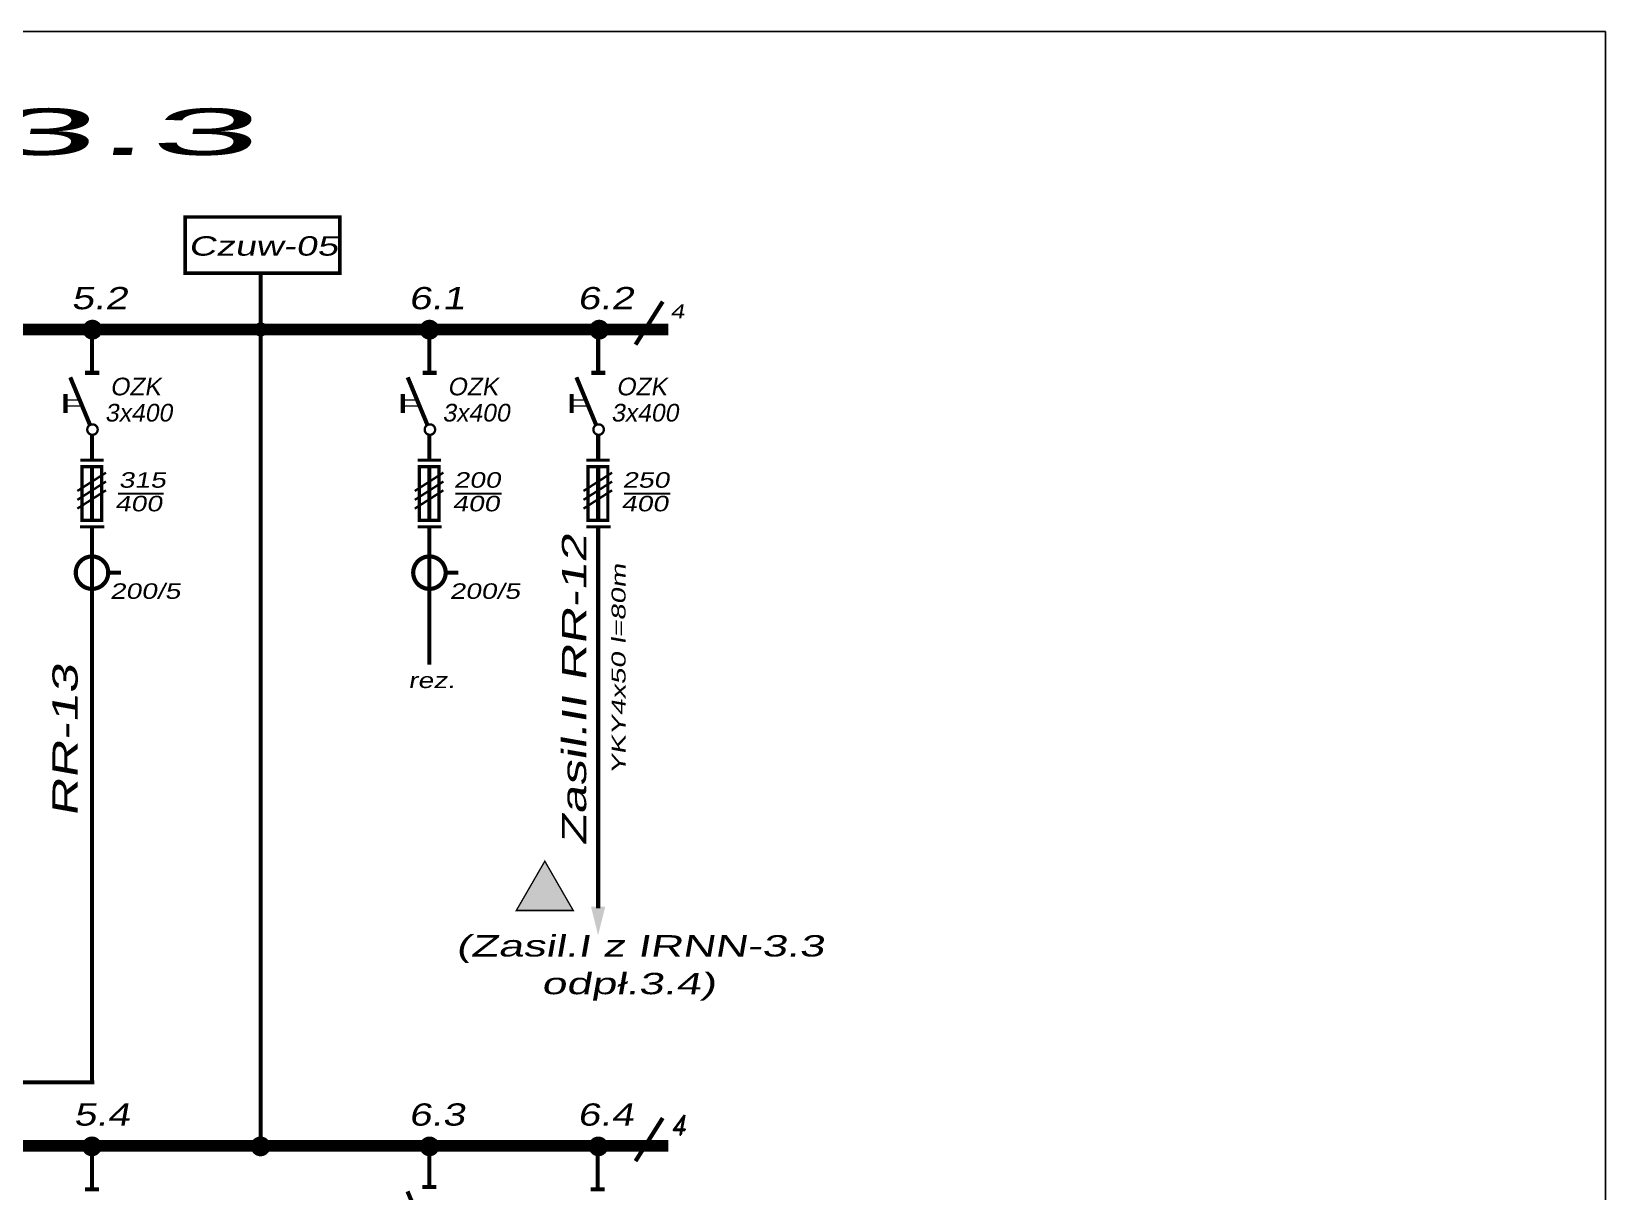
# Model space of a CAD drawing. Header units: millimetres. Extents: x 649 to 1239, y -5 to 425.
# Drawn here: x 1035.8 to 1239, y 270.2 to 420 of the extents above; entities that cross this region are included whole.
import ezdxf

# ---------------------------------------------------------------- set-up
doc = ezdxf.new("R2010")
doc.units = ezdxf.units.MM
doc.layers.add('Ideowy', color=7, linetype='Continuous')
doc.layers.add('napięcie zwrotne', color=2, linetype='Continuous')
doc.styles.add('ROMAND', font='romand', dxfattribs={"width": 0.8, "oblique": 10, "height": 3.6})
doc.styles.add('styl1', font='arial.ttf', dxfattribs={"width": 0.8, "oblique": 10, "height": 2.8})

msp = doc.modelspace()

# ---------------------------------------------------------------- linework, layer by layer
for p, q in [((1239.03, 420), (649.03, 420)), ((1239.03, 0), (1239.03, 420))]:
    msp.add_line(p, q)
for points, const_width in [([(1055.67, 388.78), (1075.64, 388.78), (1075.64, 396.04), (1055.67, 396.04)], 0.45), ([(1056.35, 388.78), (1056.35, 388.78), (1056.35, 388.78), (1056.35, 388.78)], 0.54)]:
    msp.add_lwpolyline(points, close=True, dxfattribs=dict(const_width=const_width))
for points, const_width in [([(1065.42, 381.52), (1065.42, 388.78)], 0.54), ([(1117.32, 385.12), (1113.81, 379.56)], 0.54), ([(865.77, 381.52), (1118.06, 381.52)], 1.5), ([(1043.64, 381.25), (1043.64, 375.91)], 0.54), ([(1065.42, 381.52), (1065.42, 378.38)], 0.54), ([(1087.2, 381.6), (1087.2, 375.91)], 0.54), ([(1108.98, 381.53), (1108.98, 375.91)], 0.54), ([(1065.42, 378.38), (1065.42, 275.49)], 0.54), ([(1044.57, 375.91), (1042.76, 375.91)], 0.54), ([(1088.13, 375.91), (1086.32, 375.91)], 0.54), ([(1109.91, 375.91), (1108.1, 375.91)], 0.54), ([(1043.41, 369.13), (1040.84, 375.34)], 0.54), ([(1086.97, 369.13), (1084.4, 375.34)], 0.54), ([(1108.75, 369.13), (1106.18, 375.34)], 0.54), ([(1040.22, 373.18), (1040.22, 370.74)], 0.54), ([(1042.12, 372.4), (1040.22, 372.4)], 0.18), ([(1083.78, 373.18), (1083.78, 370.74)], 0.54), ([(1085.68, 372.4), (1083.78, 372.4)], 0.18), ([(1105.56, 373.18), (1105.56, 370.74)], 0.54), ([(1107.46, 372.4), (1105.56, 372.4)], 0.18), ([(1042.44, 371.62), (1040.22, 371.62)], 0.18), ([(1086, 371.62), (1083.78, 371.62)], 0.18), ([(1107.78, 371.62), (1105.56, 371.62)], 0.18), ([(1043.64, 367.91), (1043.64, 364.64)], 0.54), ([(1087.2, 367.91), (1087.2, 364.64)], 0.54), ([(1087.2, 367.91), (1087.2, 364.64)], 0.54), ([(1108.98, 367.91), (1108.98, 364.64)], 0.54), ([(1108.98, 367.91), (1108.98, 364.64)], 0.54), ([(1042.13, 364.64), (1045.13, 364.64)], 0.42), ([(1043.64, 364.79), (1043.64, 364.64)], 0.54), ([(1043.64, 363.81), (1043.64, 356.87)], 0.54), ([(1085.69, 364.64), (1088.69, 364.64)], 0.42), ([(1087.2, 364.79), (1087.2, 364.64)], 0.54), ([(1087.2, 363.81), (1087.2, 356.87)], 0.54), ([(1107.47, 364.64), (1110.47, 364.64)], 0.42), ([(1108.98, 364.79), (1108.98, 364.64)], 0.54), ([(1108.98, 363.81), (1108.98, 356.87)], 0.54), ([(1041.75, 360.66), (1045.45, 363.03)], 0.3), ([(1041.75, 359.51), (1045.45, 361.88)], 0.3), ([(1085.31, 360.66), (1089.01, 363.03)], 0.3), ([(1085.31, 359.51), (1089.01, 361.88)], 0.3), ([(1107.09, 360.66), (1110.79, 363.03)], 0.3), ([(1107.09, 359.51), (1110.79, 361.88)], 0.3), ([(1041.75, 358.38), (1045.45, 360.75)], 0.3), ([(1046.99, 360.31), (1052.88, 360.31)], 0.25), ([(1085.31, 358.38), (1089.01, 360.75)], 0.3), ([(1090.55, 360.31), (1096.53, 360.31)], 0.24), ([(1107.09, 358.38), (1110.79, 360.75)], 0.3), ([(1112.33, 360.31), (1118.32, 360.31)], 0.24), ([(1042.11, 356.03), (1045.24, 356.03)], 0.42), ([(1043.64, 356.03), (1043.64, 284.02)], 0.54), ([(1085.67, 356.03), (1088.8, 356.03)], 0.42), ([(1087.2, 356.03), (1087.2, 338.23)], 0.54), ([(1107.45, 356.03), (1110.58, 356.03)], 0.42), ([(1108.98, 356.03), (1108.98, 306.76)], 0.54), ([(1045.74, 350.11), (1047.37, 350.11)], 0.54), ([(1045.74, 350.11), (1047.37, 350.11)], 0.3), ([(1089.3, 350.11), (1090.93, 350.11)], 0.54), ([(1089.3, 350.11), (1090.93, 350.11)], 0.54), ([(1117.32, 279.69), (1113.81, 274.12)], 0.54), ([(927.48, 276.08), (1118.06, 276.08)], 1.5), ([(1087.2, 276.08), (1087.2, 270.77)], 0.54), ([(1043.64, 275.79), (1043.64, 270.47)], 0.54), ([(1108.93, 275.79), (1108.93, 270.47)], 0.54), ([(1044.55, 270.47), (1042.74, 270.47)], 0.54), ([(1086.95, 263.99), (1084.38, 270.21)], 0.54), ([(1088.11, 270.77), (1086.3, 270.77)], 0.54), ([(1109.83, 270.47), (1108.02, 270.47)], 0.54)]:
    msp.add_lwpolyline(points, dxfattribs=dict(const_width=const_width))
for points, const_width in [([(1043.03, 368.59, 1), (1044.38, 368.59, 1)], 0.3), ([(1086.59, 368.59, 1), (1087.94, 368.59, 1)], 0.3), ([(1108.37, 368.59, 1), (1109.72, 368.59, 1)], 0.3), ([(1041.55, 350.11, 1), (1045.74, 350.11, 1)], 0.54), ([(1041.55, 350.11, 1), (1045.74, 350.11, 1)], 0.3), ([(1085.11, 350.11, 1), (1089.3, 350.11, 1)], 0.54), ([(1085.11, 350.11, 1), (1089.3, 350.11, 1)], 0.54)]:
    msp.add_lwpolyline(points, format="xyb", close=True, dxfattribs=dict(const_width=const_width))
at = {"color": 7, "const_width": 0.18}
msp.add_lwpolyline([(1098.42, 306.48), (1105.77, 306.48), (1102.1, 312.85)], close=True, dxfattribs=at)
at = {"color": 7, "const_width": 0.54}
msp.add_lwpolyline([(1043.94, 284.29), (900.25, 284.29)], dxfattribs=at)
msp.add_solid([(1108.98, 303.28), (1108.06, 306.97), (1109.9, 306.97)])
at = {"layer": 'Ideowy', "color": 7, "lineweight": 25, "const_width": 1.15}
for points in [[(1042.99, 381.49, 1), (1044.4, 381.49, 1)], [(1086.5, 381.49, 1), (1087.91, 381.49, 1)], [(1108.42, 381.49, 1), (1109.83, 381.49, 1)], [(1042.93, 276.02, 1), (1044.34, 276.02, 1)], [(1064.7, 276.02, 1), (1066.11, 276.02, 1)], [(1086.51, 276.02, 1), (1087.91, 276.02, 1)], [(1108.31, 276.02, 1), (1109.71, 276.02, 1)]]:
    msp.add_lwpolyline(points, format="xyb", close=True, dxfattribs=at)
at = {"layer": 'napięcie zwrotne', "color": 7, "const_width": 0.911}
msp.add_lwpolyline([(1064.97, 381.52, 1), (1065.88, 381.52, 1)], format="xyb", close=True, dxfattribs=at)
at = {"layer": 'napięcie zwrotne', "color": 7, "const_width": 0.42}
for points in [[(1042.34, 363.81), (1044.89, 363.81), (1044.89, 356.87), (1042.34, 356.87)], [(1085.9, 363.81), (1088.45, 363.81), (1088.45, 356.87), (1085.9, 356.87)], [(1107.68, 363.81), (1110.23, 363.81), (1110.23, 356.87), (1107.68, 356.87)]]:
    msp.add_lwpolyline(points, close=True, dxfattribs=at)
at = {"layer": 'napięcie zwrotne', "color": 2}
msp.add_solid([(1098.42, 306.48), (1105.77, 306.48), (1102.1, 312.85)], dxfattribs=at)

# ---------------------------------------------------------------- texts
at = {"color": 0, "oblique": 10}
for s, height, style, width, p in [('IIRNN-3.3', 6, 'styl1', 3, (953.24, 404.05)), ('Czuw-05', 2.5, 'styl1', 1.4, (1056.1, 391.05)), ('5.2', 2.872, 'styl1', 1.3, (1040.96, 384.13)), ('6.1', 2.872, 'styl1', 1.3, (1084.52, 384.13)), ('6.2', 2.872, 'styl1', 1.3, (1106.3, 384.13)), ('4', 1.8, 'styl1', 1.3, (1118.3, 382.95)), ('(Zasil.I z IRNN-3.3', 2.7588, 'styl1', 1.5, (1090.6, 300.54)), ('odpł.3.4)', 2.759, 'styl1', 1.5, (1101.64, 295.67)), ('5.4', 2.872, 'styl1', 1.3, (1041.26, 278.7)), ('6.3', 2.872, 'styl1', 1.3, (1084.52, 278.7)), ('6.4', 2.872, 'styl1', 1.3, (1106.3, 278.7)), ('4', 2.54, 'ROMAND', 0.9, (1118.3, 277.52))]:
    msp.add_text(s, height=height, dxfattribs=dict(at, style=style, width=width)).set_placement(p)
at = {"color": 7, "style": 'styl1', "oblique": 10}
for s, p in [('OZK', (1045.97, 373.01)), ('OZK', (1089.53, 373.01)), ('OZK', (1111.31, 373.01)), ('3x400', (1045.31, 369.63)), ('3x400', (1088.87, 369.63)), ('3x400', (1110.65, 369.63))]:
    msp.add_text(s, height=2.28, dxfattribs=at).set_placement(p)
at = {"color": 7, "style": 'styl1', "oblique": 10, "width": 1.3}
for s, p in [('315', (1047.1, 361.08)), ('200', (1090.33, 361.08)), ('250', (1112.11, 361.08)), ('400', (1046.62, 358.03)), ('400', (1090.18, 358.03)), ('400', (1111.96, 358.03)), ('200/5', (1045.96, 346.73)), ('200/5', (1089.81, 346.73)), ('rez.', (1084.46, 335.21))]:
    msp.add_text(s, height=2, dxfattribs=at).set_placement(p)
at = {"color": 0, "style": 'styl1', "oblique": 10, "width": 1.5}
for s, height, p in [('Zasil.II RR-12', 3.135, (1107.44, 314.87)), ('RR-13', 3.25, (1041.79, 318.55))]:
    msp.add_text(s, height=height, rotation=90, dxfattribs=at).set_placement(p)
at = {"color": 7, "style": 'styl1', "oblique": 10, "width": 1.5}
msp.add_text('YKY4x50 l=80m', height=1.8, rotation=90, dxfattribs=at).set_placement((1112.52, 324.11))

doc.saveas('drawing.dxf')
